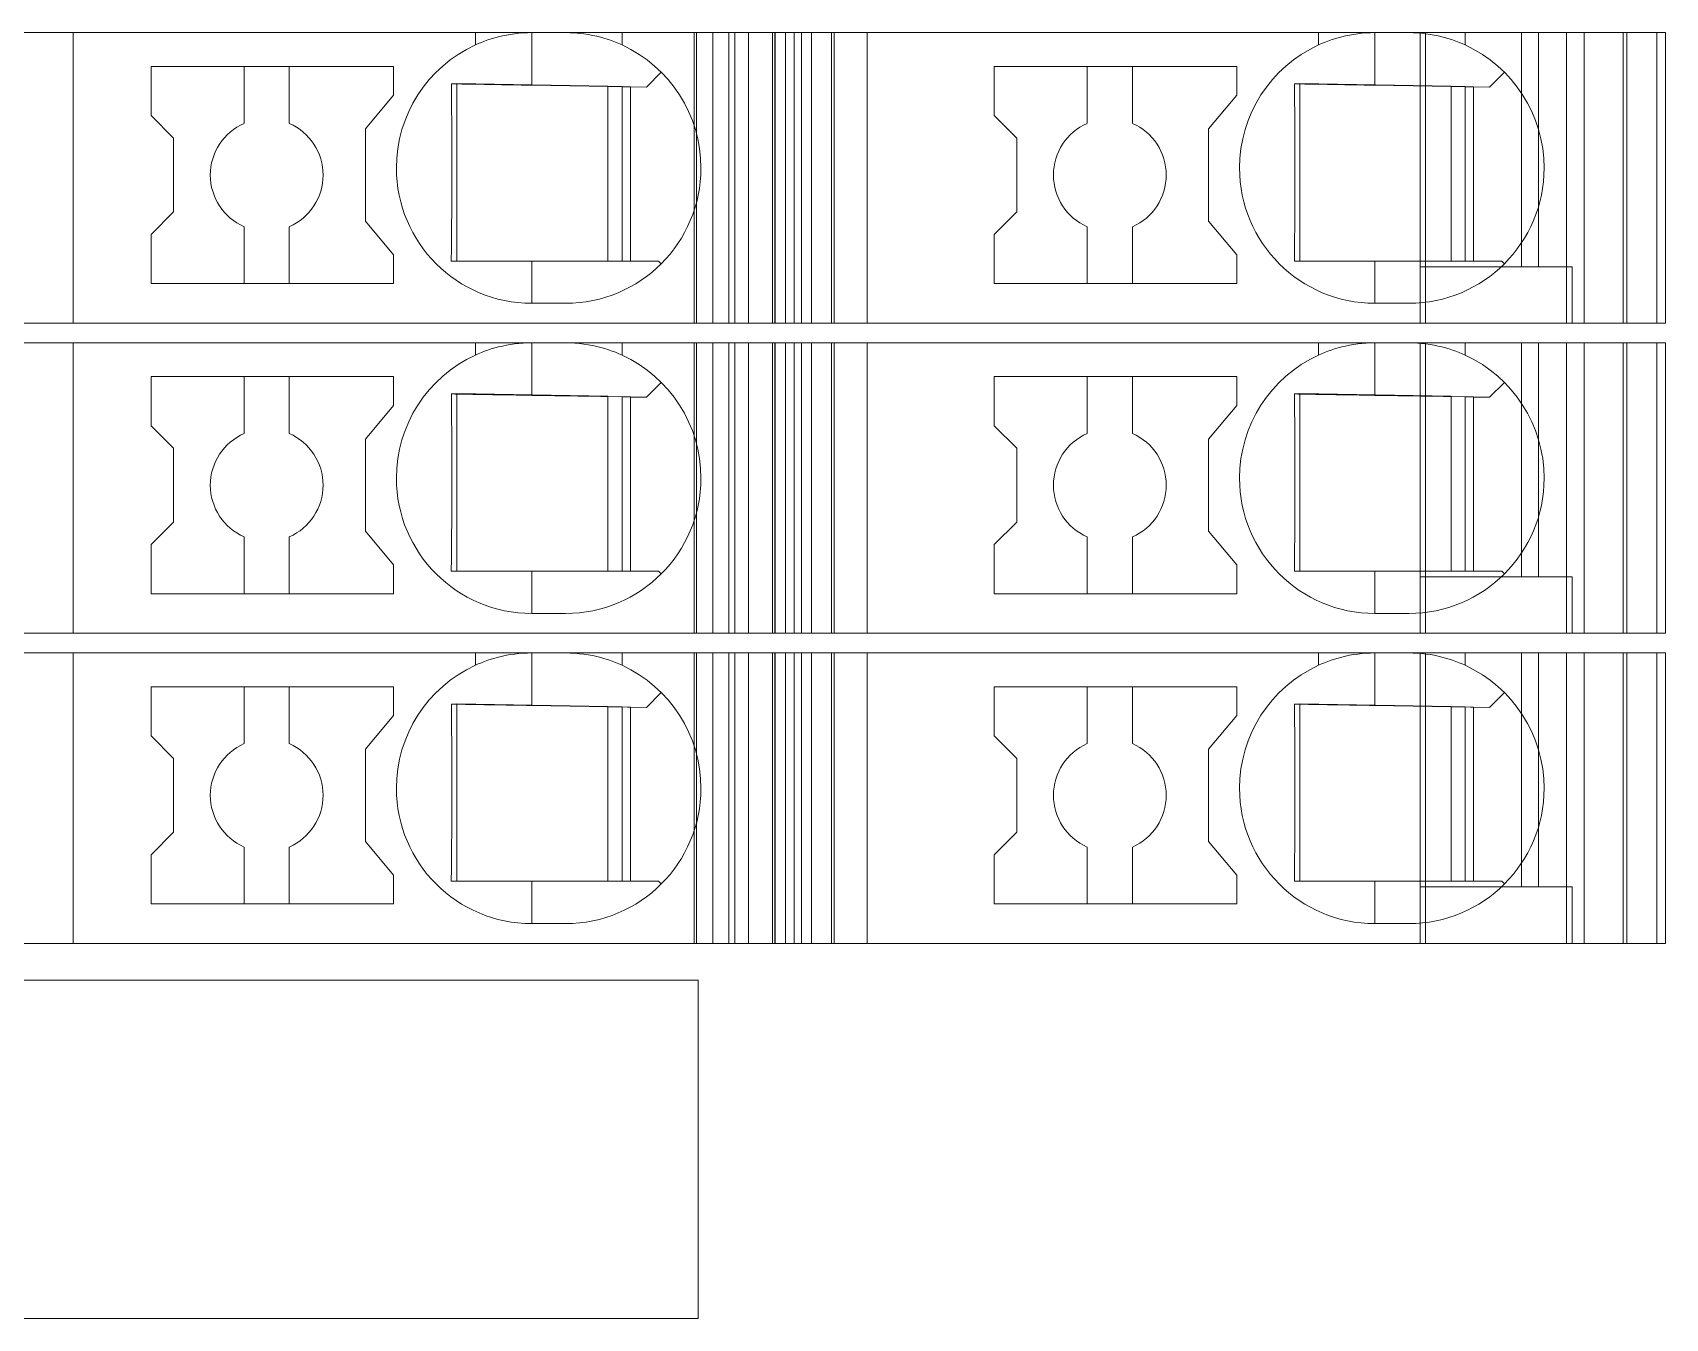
# Model space of a CAD drawing. Header units: millimetres. Extents: x 0 to 1680, y 0 to 1188.
# Drawn here: x 913.2 to 942.15, y 240.2 to 263 of the extents above; entities that cross this region are included whole.
import ezdxf
from ezdxf.enums import TextEntityAlignment as Align

# ---------------------------------------------------------------- set-up
doc = ezdxf.new("R2010")
doc.units = ezdxf.units.MM
for name, color, linetype, lineweight in [('EPLAN100', 7, 'Continuous', 13), ('EPLAN309', 5, 'Continuous', 5), ('EPLAN493', 5, 'Continuous', 5), ('MAIN-1', 7, 'Continuous', 5), ('MAIN-2', 7, 'Continuous', 5)]:
    doc.layers.add(name, color=color, linetype=linetype, lineweight=lineweight)
doc.styles.add('Tahoma', font='')
doc.styles.get('Tahoma').set_extended_font_data('Tahoma')

# ---------------------------------------------------------------- blocks, each defined once
blk = doc.blocks.new('EPLSYM_LibrarySPECIAL_Symbol12_Variant0_Placement8_26')
at = {"layer": 'EPLAN309', "lineweight": 13, "ltscale": 16}
blk.add_lwpolyline([(0, -5.15), (68.15, -5.15), (68.15, 0), (0, 0)], close=True, dxfattribs=at)
at = {"layer": 'EPLAN493', "color": 5, "style": 'Tahoma'}
blk.add_attdef('17_20450', text='', height=2.3478, dxfattribs=at).set_placement((0, -21.83478), align=Align.MIDDLE_RIGHT)
blk = doc.blocks.new('EPLSYM_LibrarySPECIAL_Symbol12_Variant0_Placement8_27')
at = {"layer": 'EPLAN309', "lineweight": 13, "ltscale": 16}
blk.add_lwpolyline([(0, -5.15), (68.15, -5.15), (68.15, 0), (0, 0)], close=True, dxfattribs=at)
at = {"layer": 'EPLAN493', "color": 5, "style": 'Tahoma'}
blk.add_attdef('17_20450', text='', height=2.3478, dxfattribs=at).set_placement((0, -21.83478), align=Align.MIDDLE_RIGHT)
blk = doc.blocks.new('EPLSYM_LibrarySPECIAL_Symbol12_Variant0_Placement8_28')
at = {"layer": 'EPLAN309', "lineweight": 13, "ltscale": 16}
blk.add_lwpolyline([(0, -5.15), (68.15, -5.15), (68.15, 0), (0, 0)], close=True, dxfattribs=at)
at = {"layer": 'EPLAN493', "color": 5, "style": 'Tahoma'}
blk.add_attdef('17_20450', text='', height=2.3478, dxfattribs=at).set_placement((0, -21.83478), align=Align.MIDDLE_RIGHT)

msp = doc.modelspace()

# ---------------------------------------------------------------- linework, layer by layer
at = {"layer": 'EPLAN100', "lineweight": 0, "ltscale": 6}
msp.add_lwpolyline([(887, 240.2), (925, 240.2), (925, 246.2), (887, 246.2)], close=True, dxfattribs=at)
at = {"layer": 'MAIN-1'}
for p, q in [((913.919, 263), (913.2, 263)), ((921.05, 263), (913.919, 263)), ((913.919, 263), (913.919, 257.85)), ((921.05, 263), (922.05, 263)), ((921.05, 262.782), (921.05, 263)), ((921.272, 262.87), (921.213, 262.849)), ((921.333, 262.89), (921.272, 262.87)), ((921.397, 262.909), (921.333, 262.89)), ((921.463, 262.927), (921.397, 262.909)), ((921.531, 262.943), (921.463, 262.927)), ((921.601, 262.958), (921.531, 262.943)), ((921.673, 262.97), (921.601, 262.958)), ((921.746, 262.981), (921.673, 262.97)), ((921.821, 262.989), (921.746, 262.981)), ((921.897, 262.995), (921.821, 262.989)), ((921.973, 262.999), (921.897, 262.995)), ((922.05, 263), (921.973, 262.999)), ((922.05, 262.068), (922.05, 263)), ((922.05, 263), (922.65, 263)), ((922.65, 263), (922.732, 262.999)), ((923.65, 263), (922.65, 263)), ((922.732, 262.999), (922.814, 262.994)), ((922.814, 262.994), (922.896, 262.987)), ((922.896, 262.987), (922.975, 262.978)), ((922.975, 262.978), (923.053, 262.966)), ((923.053, 262.966), (923.13, 262.952)), ((923.13, 262.952), (923.204, 262.935)), ((923.204, 262.935), (923.275, 262.917)), ((923.275, 262.917), (923.345, 262.897)), ((923.345, 262.897), (923.411, 262.876)), ((923.411, 262.876), (923.475, 262.854)), ((923.65, 263), (926.704, 263)), ((923.65, 262.782), (923.65, 263)), ((926.832, 263), (926.704, 263)), ((926.704, 257.85), (926.704, 263)), ((926.832, 263), (927.367, 263)), ((926.832, 257.85), (926.832, 263)), ((928, 263), (927.367, 263)), ((927.367, 257.85), (927.367, 263)), ((928, 263), (936, 263)), ((928, 257.85), (928, 263)), ((936, 263), (937, 263)), ((936, 262.782), (936, 263)), ((936.222, 262.87), (936.163, 262.849)), ((936.283, 262.89), (936.222, 262.87)), ((936.347, 262.909), (936.283, 262.89)), ((936.413, 262.927), (936.347, 262.909)), ((936.481, 262.943), (936.413, 262.927)), ((936.551, 262.958), (936.481, 262.943)), ((936.622, 262.97), (936.551, 262.958)), ((936.696, 262.981), (936.622, 262.97)), ((936.771, 262.989), (936.696, 262.981)), ((936.847, 262.995), (936.771, 262.989)), ((936.923, 262.999), (936.847, 262.995)), ((937, 263), (936.923, 262.999)), ((937, 262.068), (937, 263)), ((937, 263), (937.6, 263)), ((937.6, 263), (937.677, 262.999)), ((938.6, 263), (937.6, 263)), ((937.677, 262.999), (937.753, 262.995)), ((937.753, 262.995), (937.829, 262.989)), ((937.829, 262.989), (937.904, 262.981)), ((937.904, 262.981), (937.978, 262.97)), ((937.978, 262.97), (938.049, 262.958)), ((938.049, 262.958), (938.119, 262.943)), ((938.119, 262.943), (938.187, 262.927)), ((938.187, 262.927), (938.253, 262.909)), ((938.253, 262.909), (938.317, 262.89)), ((938.317, 262.89), (938.378, 262.87)), ((938.378, 262.87), (938.437, 262.849)), ((938.6, 263), (942, 263)), ((938.6, 262.782), (938.6, 263)), ((942, 257.85), (942, 263)), ((921.102, 262.805), (921.05, 262.782)), ((921.156, 262.827), (921.102, 262.805)), ((921.213, 262.849), (921.156, 262.827)), ((923.475, 262.854), (923.536, 262.831)), ((923.536, 262.831), (923.594, 262.806)), ((923.594, 262.806), (923.65, 262.782)), ((936.052, 262.805), (936, 262.782)), ((936.106, 262.827), (936.052, 262.805)), ((936.163, 262.849), (936.106, 262.827)), ((938.437, 262.849), (938.494, 262.827)), ((938.494, 262.827), (938.548, 262.805)), ((938.548, 262.805), (938.6, 262.782)), ((915.3, 262.4), (915.3, 261.529)), ((915.3, 262.4), (919.6, 262.4)), ((916.95, 262.4), (916.95, 261.392)), ((917.75, 261.392), (917.75, 262.4)), ((919.6, 261.889), (919.6, 262.4)), ((924.083, 262.033), (924.347, 262.297)), ((930.25, 262.4), (930.25, 261.529)), ((930.25, 262.4), (934.55, 262.4)), ((931.9, 262.4), (931.9, 261.392)), ((932.7, 261.392), (932.7, 262.4)), ((934.55, 261.889), (934.55, 262.4)), ((939.033, 262.033), (939.297, 262.297)), ((920.624, 262.092), (920.625, 262.022)), ((920.685, 262.091), (920.624, 262.092)), ((920.625, 262.022), (920.625, 261.95)), ((920.746, 262.09), (920.685, 262.091)), ((920.721, 262.091), (920.721, 258.95)), ((920.809, 262.089), (920.746, 262.09)), ((920.873, 262.088), (920.809, 262.089)), ((920.937, 262.087), (920.873, 262.088)), ((921.003, 262.086), (920.937, 262.087)), ((921.071, 262.085), (921.003, 262.086)), ((921.14, 262.084), (921.071, 262.085)), ((921.21, 262.082), (921.14, 262.084)), ((921.283, 262.081), (921.21, 262.082)), ((921.358, 262.08), (921.283, 262.081)), ((921.435, 262.079), (921.358, 262.08)), ((921.514, 262.077), (921.435, 262.079)), ((921.597, 262.076), (921.514, 262.077)), ((921.682, 262.075), (921.597, 262.076)), ((921.771, 262.073), (921.682, 262.075)), ((921.862, 262.071), (921.771, 262.073)), ((921.955, 262.07), (921.862, 262.071)), ((922.05, 262.068), (921.955, 262.07)), ((922.05, 262.068), (924.083, 262.033)), ((923.4, 262.045), (923.4, 258.95)), ((923.65, 258.95), (923.65, 262.04)), ((923.8, 262.038), (923.8, 258.95)), ((935.574, 262.092), (935.574, 262.022)), ((935.635, 262.091), (935.574, 262.092)), ((935.574, 262.022), (935.575, 261.95)), ((935.696, 262.09), (935.635, 262.091)), ((935.671, 262.091), (935.671, 258.95)), ((935.759, 262.089), (935.696, 262.09)), ((935.822, 262.088), (935.759, 262.089)), ((935.887, 262.087), (935.822, 262.088)), ((935.953, 262.086), (935.887, 262.087)), ((936.021, 262.085), (935.953, 262.086)), ((936.09, 262.084), (936.021, 262.085)), ((936.16, 262.082), (936.09, 262.084)), ((936.233, 262.081), (936.16, 262.082)), ((936.307, 262.08), (936.233, 262.081)), ((936.385, 262.079), (936.307, 262.08)), ((936.464, 262.077), (936.385, 262.079)), ((936.547, 262.076), (936.464, 262.077)), ((936.632, 262.075), (936.547, 262.076)), ((936.72, 262.073), (936.632, 262.075)), ((936.812, 262.071), (936.72, 262.073)), ((936.905, 262.07), (936.812, 262.071)), ((937, 262.068), (936.905, 262.07)), ((937, 262.068), (939.033, 262.033)), ((938.35, 262.045), (938.35, 258.95)), ((938.6, 258.95), (938.6, 262.04)), ((938.75, 262.038), (938.75, 258.95)), ((919.1, 261.293), (919.6, 261.889)), ((920.625, 261.95), (920.626, 261.877)), ((920.626, 261.877), (920.627, 261.803)), ((920.627, 261.803), (920.628, 261.727)), ((920.628, 261.727), (920.628, 261.649)), ((934.05, 261.293), (934.55, 261.889)), ((935.575, 261.95), (935.576, 261.877)), ((935.576, 261.877), (935.577, 261.803)), ((935.577, 261.803), (935.577, 261.727)), ((935.577, 261.727), (935.578, 261.649)), ((915.7, 261.129), (915.3, 261.529)), ((920.628, 261.649), (920.629, 261.57)), ((920.629, 261.57), (920.63, 261.488)), ((920.63, 261.488), (920.63, 261.404)), ((930.65, 261.129), (930.25, 261.529)), ((935.578, 261.649), (935.579, 261.57)), ((935.579, 261.57), (935.58, 261.488)), ((935.58, 261.488), (935.58, 261.404)), ((919.1, 261.293), (919.1, 259.657)), ((920.63, 261.404), (920.631, 261.317)), ((920.631, 261.317), (920.631, 261.226)), ((920.631, 261.226), (920.632, 261.132)), ((920.632, 261.132), (920.633, 261.034)), ((934.05, 261.293), (934.05, 259.657)), ((935.58, 261.404), (935.581, 261.317)), ((935.581, 261.317), (935.581, 261.226)), ((935.581, 261.226), (935.582, 261.132)), ((935.582, 261.132), (935.582, 261.034)), ((915.7, 261.129), (915.7, 259.821)), ((920.633, 261.034), (920.633, 260.931)), ((920.633, 260.931), (920.633, 260.824)), ((930.65, 261.129), (930.65, 259.821)), ((935.582, 261.034), (935.583, 260.931)), ((935.583, 260.931), (935.583, 260.824)), ((920.633, 260.824), (920.633, 260.713)), ((920.633, 260.713), (920.634, 260.6)), ((920.634, 260.6), (920.633, 260.479)), ((935.583, 260.824), (935.583, 260.713)), ((935.583, 260.713), (935.583, 260.6)), ((935.583, 260.6), (935.583, 260.479)), ((920.633, 260.479), (920.633, 260.361)), ((920.633, 260.361), (920.633, 260.247)), ((935.583, 260.479), (935.583, 260.361)), ((935.583, 260.361), (935.583, 260.247)), ((920.632, 260.034), (920.631, 259.934)), ((920.633, 260.247), (920.632, 260.138)), ((920.632, 260.138), (920.632, 260.034)), ((935.582, 260.034), (935.581, 259.934)), ((935.583, 260.247), (935.582, 260.138)), ((935.582, 260.138), (935.582, 260.034)), ((915.7, 259.821), (915.3, 259.421)), ((920.63, 259.748), (920.629, 259.659)), ((920.631, 259.839), (920.63, 259.748)), ((920.631, 259.934), (920.631, 259.839)), ((930.65, 259.821), (930.25, 259.421)), ((935.58, 259.748), (935.579, 259.659)), ((935.581, 259.839), (935.58, 259.748)), ((935.581, 259.934), (935.581, 259.839)), ((915.3, 259.421), (915.3, 258.55)), ((916.95, 259.558), (916.95, 258.55)), ((917.75, 259.558), (917.75, 258.55)), ((919.1, 259.657), (919.6, 259.061)), ((920.627, 259.408), (920.626, 259.329)), ((920.628, 259.49), (920.627, 259.408)), ((920.629, 259.659), (920.628, 259.573)), ((920.628, 259.573), (920.628, 259.49)), ((930.25, 259.421), (930.25, 258.55)), ((931.9, 259.558), (931.9, 258.55)), ((932.7, 259.558), (932.7, 258.55)), ((934.05, 259.657), (934.55, 259.061)), ((935.577, 259.408), (935.576, 259.329)), ((935.578, 259.49), (935.577, 259.408)), ((935.579, 259.659), (935.578, 259.573)), ((935.578, 259.573), (935.578, 259.49)), ((920.625, 259.25), (920.624, 259.174)), ((920.624, 259.174), (920.624, 259.098)), ((920.626, 259.329), (920.625, 259.25)), ((935.575, 259.25), (935.574, 259.174)), ((935.574, 259.174), (935.574, 259.098)), ((935.576, 259.329), (935.575, 259.25)), ((919.6, 258.55), (919.6, 259.061)), ((920.623, 259.024), (920.622, 258.95)), ((920.622, 258.95), (920.683, 258.95)), ((920.624, 259.098), (920.623, 259.024)), ((920.683, 258.95), (920.746, 258.95)), ((920.746, 258.95), (920.809, 258.95)), ((920.809, 258.95), (920.873, 258.95)), ((920.873, 258.95), (920.939, 258.95)), ((920.939, 258.95), (921.005, 258.95)), ((921.005, 258.95), (921.074, 258.95)), ((921.074, 258.95), (921.144, 258.95)), ((921.144, 258.95), (921.215, 258.95)), ((921.215, 258.95), (921.289, 258.95)), ((921.289, 258.95), (921.364, 258.95)), ((921.364, 258.95), (921.442, 258.95)), ((921.442, 258.95), (921.522, 258.95)), ((921.522, 258.95), (921.605, 258.95)), ((921.605, 258.95), (921.69, 258.95)), ((921.69, 258.95), (921.778, 258.95)), ((921.778, 258.95), (921.867, 258.95)), ((921.867, 258.95), (921.958, 258.95)), ((921.958, 258.95), (922.05, 258.95)), ((922.05, 258.95), (924.3, 258.95)), ((922.05, 258.95), (922.05, 258.2)), ((924.347, 258.903), (924.3, 258.95)), ((934.55, 258.55), (934.55, 259.061)), ((935.573, 259.024), (935.572, 258.95)), ((935.572, 258.95), (935.633, 258.95)), ((935.574, 259.098), (935.573, 259.024)), ((935.633, 258.95), (935.695, 258.95)), ((935.695, 258.95), (935.759, 258.95)), ((935.759, 258.95), (935.823, 258.95)), ((935.823, 258.95), (935.889, 258.95)), ((935.889, 258.95), (935.955, 258.95)), ((935.955, 258.95), (936.024, 258.95)), ((936.024, 258.95), (936.093, 258.95)), ((936.093, 258.95), (936.165, 258.95)), ((936.165, 258.95), (936.239, 258.95)), ((936.239, 258.95), (936.314, 258.95)), ((936.314, 258.95), (936.392, 258.95)), ((936.392, 258.95), (936.472, 258.95)), ((936.472, 258.95), (936.555, 258.95)), ((936.555, 258.95), (936.64, 258.95)), ((936.64, 258.95), (936.727, 258.95)), ((936.727, 258.95), (936.817, 258.95)), ((936.817, 258.95), (936.908, 258.95)), ((936.908, 258.95), (937, 258.95)), ((937, 258.95), (937, 258.2)), ((937, 258.95), (939.25, 258.95)), ((939.297, 258.903), (939.25, 258.95)), ((919.6, 258.55), (915.3, 258.55)), ((934.55, 258.55), (930.25, 258.55)), ((922.65, 258.2), (922.05, 258.2)), ((937.6, 258.2), (937, 258.2)), ((913.919, 257.85), (913.2, 257.85)), ((913.919, 257.85), (926.704, 257.85)), ((925.544, 257.85), (925.544, 257.85)), ((925.65, 257.85), (925.65, 257.85)), ((926.832, 257.85), (926.704, 257.85)), ((926.832, 257.85), (927.367, 257.85)), ((928, 257.85), (927.367, 257.85)), ((928, 257.85), (942, 257.85)), ((940.5, 257.85), (940.5, 257.85)), ((913.919, 257.5), (913.2, 257.5)), ((921.05, 257.5), (913.919, 257.5)), ((913.919, 257.5), (913.919, 252.35)), ((921.05, 257.5), (922.05, 257.5)), ((921.05, 257.282), (921.05, 257.5)), ((921.272, 257.37), (921.213, 257.349)), ((921.333, 257.39), (921.272, 257.37)), ((921.397, 257.409), (921.333, 257.39)), ((921.463, 257.427), (921.397, 257.409)), ((921.531, 257.443), (921.463, 257.427)), ((921.601, 257.458), (921.531, 257.443)), ((921.673, 257.47), (921.601, 257.458)), ((921.746, 257.481), (921.673, 257.47)), ((921.821, 257.489), (921.746, 257.481)), ((921.897, 257.495), (921.821, 257.489)), ((921.973, 257.499), (921.897, 257.495)), ((922.05, 257.5), (921.973, 257.499)), ((922.05, 256.568), (922.05, 257.5)), ((922.05, 257.5), (922.65, 257.5)), ((922.65, 257.5), (922.732, 257.499)), ((923.65, 257.5), (922.65, 257.5)), ((922.732, 257.499), (922.814, 257.494)), ((922.814, 257.494), (922.896, 257.487)), ((922.896, 257.487), (922.975, 257.478)), ((922.975, 257.478), (923.053, 257.466)), ((923.053, 257.466), (923.13, 257.452)), ((923.13, 257.452), (923.204, 257.435)), ((923.204, 257.435), (923.275, 257.417)), ((923.275, 257.417), (923.345, 257.397)), ((923.345, 257.397), (923.411, 257.376)), ((923.411, 257.376), (923.475, 257.354)), ((923.65, 257.5), (926.704, 257.5)), ((923.65, 257.282), (923.65, 257.5)), ((926.832, 257.5), (926.704, 257.5)), ((926.704, 252.35), (926.704, 257.5)), ((926.832, 257.5), (927.367, 257.5)), ((926.832, 252.35), (926.832, 257.5)), ((928, 257.5), (927.367, 257.5)), ((927.367, 252.35), (927.367, 257.5)), ((928, 257.5), (936, 257.5)), ((928, 252.35), (928, 257.5)), ((936, 257.5), (937, 257.5)), ((936, 257.282), (936, 257.5)), ((936.222, 257.37), (936.163, 257.349)), ((936.283, 257.39), (936.222, 257.37)), ((936.347, 257.409), (936.283, 257.39)), ((936.413, 257.427), (936.347, 257.409)), ((936.481, 257.443), (936.413, 257.427)), ((936.551, 257.458), (936.481, 257.443)), ((936.622, 257.47), (936.551, 257.458)), ((936.696, 257.481), (936.622, 257.47)), ((936.771, 257.489), (936.696, 257.481)), ((936.847, 257.495), (936.771, 257.489)), ((936.923, 257.499), (936.847, 257.495)), ((937, 257.5), (936.923, 257.499)), ((937, 256.568), (937, 257.5)), ((937, 257.5), (937.6, 257.5)), ((937.6, 257.5), (937.677, 257.499)), ((938.6, 257.5), (937.6, 257.5)), ((937.677, 257.499), (937.753, 257.495)), ((937.753, 257.495), (937.829, 257.489)), ((937.829, 257.489), (937.904, 257.481)), ((937.904, 257.481), (937.978, 257.47)), ((937.978, 257.47), (938.049, 257.458)), ((938.049, 257.458), (938.119, 257.443)), ((938.119, 257.443), (938.187, 257.427)), ((938.187, 257.427), (938.253, 257.409)), ((938.253, 257.409), (938.317, 257.39)), ((938.317, 257.39), (938.378, 257.37)), ((938.378, 257.37), (938.437, 257.349)), ((938.6, 257.5), (942, 257.5)), ((938.6, 257.282), (938.6, 257.5)), ((942, 252.35), (942, 257.5)), ((921.102, 257.305), (921.05, 257.282)), ((921.156, 257.327), (921.102, 257.305)), ((921.213, 257.349), (921.156, 257.327)), ((923.475, 257.354), (923.536, 257.331)), ((923.536, 257.331), (923.594, 257.306)), ((923.594, 257.306), (923.65, 257.282)), ((936.052, 257.305), (936, 257.282)), ((936.106, 257.327), (936.052, 257.305)), ((936.163, 257.349), (936.106, 257.327)), ((938.437, 257.349), (938.494, 257.327)), ((938.494, 257.327), (938.548, 257.305)), ((938.548, 257.305), (938.6, 257.282)), ((915.3, 256.9), (915.3, 256.029)), ((915.3, 256.9), (919.6, 256.9)), ((916.95, 256.9), (916.95, 255.892)), ((917.75, 255.892), (917.75, 256.9)), ((919.6, 256.389), (919.6, 256.9)), ((924.083, 256.533), (924.347, 256.797)), ((930.25, 256.9), (930.25, 256.029)), ((930.25, 256.9), (934.55, 256.9)), ((931.9, 256.9), (931.9, 255.892)), ((932.7, 255.892), (932.7, 256.9)), ((934.55, 256.389), (934.55, 256.9)), ((939.033, 256.533), (939.297, 256.797)), ((920.624, 256.592), (920.625, 256.522)), ((920.685, 256.591), (920.624, 256.592)), ((920.625, 256.522), (920.625, 256.45)), ((920.746, 256.59), (920.685, 256.591)), ((920.721, 256.591), (920.721, 253.45)), ((920.809, 256.589), (920.746, 256.59)), ((920.873, 256.588), (920.809, 256.589)), ((920.937, 256.587), (920.873, 256.588)), ((921.003, 256.586), (920.937, 256.587)), ((921.071, 256.585), (921.003, 256.586)), ((921.14, 256.584), (921.071, 256.585)), ((921.21, 256.582), (921.14, 256.584)), ((921.283, 256.581), (921.21, 256.582)), ((921.358, 256.58), (921.283, 256.581)), ((921.435, 256.579), (921.358, 256.58)), ((921.514, 256.577), (921.435, 256.579)), ((921.597, 256.576), (921.514, 256.577)), ((921.682, 256.575), (921.597, 256.576)), ((921.771, 256.573), (921.682, 256.575)), ((921.862, 256.571), (921.771, 256.573)), ((921.955, 256.57), (921.862, 256.571)), ((922.05, 256.568), (921.955, 256.57)), ((922.05, 256.568), (924.083, 256.533)), ((923.4, 256.545), (923.4, 253.45)), ((923.65, 253.45), (923.65, 256.54)), ((923.8, 256.538), (923.8, 253.45)), ((935.574, 256.592), (935.574, 256.522)), ((935.635, 256.591), (935.574, 256.592)), ((935.574, 256.522), (935.575, 256.45)), ((935.696, 256.59), (935.635, 256.591)), ((935.671, 256.591), (935.671, 253.45)), ((935.759, 256.589), (935.696, 256.59)), ((935.822, 256.588), (935.759, 256.589)), ((935.887, 256.587), (935.822, 256.588)), ((935.953, 256.586), (935.887, 256.587)), ((936.021, 256.585), (935.953, 256.586)), ((936.09, 256.584), (936.021, 256.585)), ((936.16, 256.582), (936.09, 256.584)), ((936.233, 256.581), (936.16, 256.582)), ((936.307, 256.58), (936.233, 256.581)), ((936.385, 256.579), (936.307, 256.58)), ((936.464, 256.577), (936.385, 256.579)), ((936.547, 256.576), (936.464, 256.577)), ((936.632, 256.575), (936.547, 256.576)), ((936.72, 256.573), (936.632, 256.575)), ((936.812, 256.571), (936.72, 256.573)), ((936.905, 256.57), (936.812, 256.571)), ((937, 256.568), (936.905, 256.57)), ((937, 256.568), (939.033, 256.533)), ((938.35, 256.545), (938.35, 253.45)), ((938.6, 253.45), (938.6, 256.54)), ((938.75, 256.538), (938.75, 253.45)), ((919.1, 255.793), (919.6, 256.389)), ((920.625, 256.45), (920.626, 256.377)), ((920.626, 256.377), (920.627, 256.303)), ((920.627, 256.303), (920.628, 256.227)), ((920.628, 256.227), (920.628, 256.149)), ((934.05, 255.793), (934.55, 256.389)), ((935.575, 256.45), (935.576, 256.377)), ((935.576, 256.377), (935.577, 256.303)), ((935.577, 256.303), (935.577, 256.227)), ((935.577, 256.227), (935.578, 256.149)), ((915.7, 255.629), (915.3, 256.029)), ((920.628, 256.149), (920.629, 256.07)), ((920.629, 256.07), (920.63, 255.988)), ((920.63, 255.988), (920.63, 255.904)), ((930.65, 255.629), (930.25, 256.029)), ((935.578, 256.149), (935.579, 256.07)), ((935.579, 256.07), (935.58, 255.988)), ((935.58, 255.988), (935.58, 255.904)), ((915.7, 255.629), (915.7, 254.321)), ((919.1, 255.793), (919.1, 254.157)), ((920.63, 255.904), (920.631, 255.817)), ((920.631, 255.817), (920.631, 255.726)), ((920.631, 255.726), (920.632, 255.632)), ((920.632, 255.632), (920.633, 255.534)), ((930.65, 255.629), (930.65, 254.321)), ((934.05, 255.793), (934.05, 254.157)), ((935.58, 255.904), (935.581, 255.817)), ((935.581, 255.817), (935.581, 255.726)), ((935.581, 255.726), (935.582, 255.632)), ((935.582, 255.632), (935.582, 255.534)), ((920.633, 255.534), (920.633, 255.431)), ((920.633, 255.431), (920.633, 255.324)), ((935.582, 255.534), (935.583, 255.431)), ((935.583, 255.431), (935.583, 255.324)), ((920.633, 255.324), (920.633, 255.213)), ((920.633, 255.213), (920.634, 255.1)), ((920.634, 255.1), (920.633, 254.979)), ((935.583, 255.324), (935.583, 255.213)), ((935.583, 255.213), (935.583, 255.1)), ((935.583, 255.1), (935.583, 254.979)), ((920.633, 254.979), (920.633, 254.861)), ((920.633, 254.861), (920.633, 254.747)), ((935.583, 254.979), (935.583, 254.861)), ((935.583, 254.861), (935.583, 254.747)), ((920.632, 254.534), (920.631, 254.434)), ((920.633, 254.747), (920.632, 254.638)), ((920.632, 254.638), (920.632, 254.534)), ((935.582, 254.534), (935.581, 254.434)), ((935.583, 254.747), (935.582, 254.638)), ((935.582, 254.638), (935.582, 254.534)), ((915.7, 254.321), (915.3, 253.921)), ((920.63, 254.248), (920.629, 254.159)), ((920.631, 254.339), (920.63, 254.248)), ((920.631, 254.434), (920.631, 254.339)), ((930.65, 254.321), (930.25, 253.921)), ((935.58, 254.248), (935.579, 254.159)), ((935.581, 254.339), (935.58, 254.248)), ((935.581, 254.434), (935.581, 254.339)), ((915.3, 253.921), (915.3, 253.05)), ((916.95, 254.058), (916.95, 253.05)), ((917.75, 254.058), (917.75, 253.05)), ((919.1, 254.157), (919.6, 253.561)), ((920.627, 253.908), (920.626, 253.829)), ((920.628, 253.99), (920.627, 253.908)), ((920.629, 254.159), (920.628, 254.073)), ((920.628, 254.073), (920.628, 253.99)), ((930.25, 253.921), (930.25, 253.05)), ((931.9, 254.058), (931.9, 253.05)), ((932.7, 254.058), (932.7, 253.05)), ((934.05, 254.157), (934.55, 253.561)), ((935.577, 253.908), (935.576, 253.829)), ((935.578, 253.99), (935.577, 253.908)), ((935.579, 254.159), (935.578, 254.073)), ((935.578, 254.073), (935.578, 253.99)), ((920.625, 253.75), (920.624, 253.674)), ((920.624, 253.674), (920.624, 253.598)), ((920.626, 253.829), (920.625, 253.75)), ((935.575, 253.75), (935.574, 253.674)), ((935.574, 253.674), (935.574, 253.598)), ((935.576, 253.829), (935.575, 253.75)), ((919.6, 253.05), (919.6, 253.561)), ((920.623, 253.524), (920.622, 253.45)), ((920.622, 253.45), (920.683, 253.45)), ((920.624, 253.598), (920.623, 253.524)), ((920.683, 253.45), (920.746, 253.45)), ((920.746, 253.45), (920.809, 253.45)), ((920.809, 253.45), (920.873, 253.45)), ((920.873, 253.45), (920.939, 253.45)), ((920.939, 253.45), (921.005, 253.45)), ((921.005, 253.45), (921.074, 253.45)), ((921.074, 253.45), (921.144, 253.45)), ((921.144, 253.45), (921.215, 253.45)), ((921.215, 253.45), (921.289, 253.45)), ((921.289, 253.45), (921.364, 253.45)), ((921.364, 253.45), (921.442, 253.45)), ((921.442, 253.45), (921.522, 253.45)), ((921.522, 253.45), (921.605, 253.45)), ((921.605, 253.45), (921.69, 253.45)), ((921.69, 253.45), (921.778, 253.45)), ((921.778, 253.45), (921.867, 253.45)), ((921.867, 253.45), (921.958, 253.45)), ((921.958, 253.45), (922.05, 253.45)), ((922.05, 253.45), (924.3, 253.45)), ((922.05, 253.45), (922.05, 252.7)), ((924.347, 253.403), (924.3, 253.45)), ((934.55, 253.05), (934.55, 253.561)), ((935.573, 253.524), (935.572, 253.45)), ((935.572, 253.45), (935.633, 253.45)), ((935.574, 253.598), (935.573, 253.524)), ((935.633, 253.45), (935.695, 253.45)), ((935.695, 253.45), (935.759, 253.45)), ((935.759, 253.45), (935.823, 253.45)), ((935.823, 253.45), (935.889, 253.45)), ((935.889, 253.45), (935.955, 253.45)), ((935.955, 253.45), (936.024, 253.45)), ((936.024, 253.45), (936.093, 253.45)), ((936.093, 253.45), (936.165, 253.45)), ((936.165, 253.45), (936.239, 253.45)), ((936.239, 253.45), (936.314, 253.45)), ((936.314, 253.45), (936.392, 253.45)), ((936.392, 253.45), (936.472, 253.45)), ((936.472, 253.45), (936.555, 253.45)), ((936.555, 253.45), (936.64, 253.45)), ((936.64, 253.45), (936.727, 253.45)), ((936.727, 253.45), (936.817, 253.45)), ((936.817, 253.45), (936.908, 253.45)), ((936.908, 253.45), (937, 253.45)), ((937, 253.45), (937, 252.7)), ((937, 253.45), (939.25, 253.45)), ((939.297, 253.403), (939.25, 253.45)), ((919.6, 253.05), (915.3, 253.05)), ((934.55, 253.05), (930.25, 253.05)), ((922.65, 252.7), (922.05, 252.7)), ((937.6, 252.7), (937, 252.7)), ((913.919, 252.35), (913.2, 252.35)), ((913.919, 252.35), (926.704, 252.35)), ((925.544, 252.35), (925.544, 252.35)), ((925.65, 252.35), (925.65, 252.35)), ((926.832, 252.35), (926.704, 252.35)), ((926.832, 252.35), (927.367, 252.35)), ((928, 252.35), (927.367, 252.35)), ((928, 252.35), (942, 252.35)), ((940.5, 252.35), (940.5, 252.35)), ((913.919, 252), (913.2, 252)), ((921.05, 252), (913.919, 252)), ((913.919, 252), (913.919, 246.85)), ((921.05, 252), (922.05, 252)), ((921.05, 251.782), (921.05, 252)), ((921.272, 251.87), (921.213, 251.849)), ((921.333, 251.89), (921.272, 251.87)), ((921.397, 251.909), (921.333, 251.89)), ((921.463, 251.927), (921.397, 251.909)), ((921.531, 251.943), (921.463, 251.927)), ((921.601, 251.958), (921.531, 251.943)), ((921.673, 251.97), (921.601, 251.958)), ((921.746, 251.981), (921.673, 251.97)), ((921.821, 251.989), (921.746, 251.981)), ((921.897, 251.995), (921.821, 251.989)), ((921.973, 251.999), (921.897, 251.995)), ((922.05, 252), (921.973, 251.999)), ((922.05, 251.068), (922.05, 252)), ((922.05, 252), (922.65, 252)), ((922.65, 252), (922.732, 251.999)), ((923.65, 252), (922.65, 252)), ((922.732, 251.999), (922.814, 251.994)), ((922.814, 251.994), (922.896, 251.987)), ((922.896, 251.987), (922.975, 251.978)), ((922.975, 251.978), (923.053, 251.966)), ((923.053, 251.966), (923.13, 251.952)), ((923.13, 251.952), (923.204, 251.935)), ((923.204, 251.935), (923.275, 251.917)), ((923.275, 251.917), (923.345, 251.897)), ((923.345, 251.897), (923.411, 251.876)), ((923.411, 251.876), (923.475, 251.854)), ((923.65, 252), (926.704, 252)), ((923.65, 251.782), (923.65, 252)), ((926.832, 252), (926.704, 252)), ((926.704, 246.85), (926.704, 252)), ((926.832, 252), (927.367, 252)), ((926.832, 246.85), (926.832, 252)), ((928, 252), (927.367, 252)), ((927.367, 246.85), (927.367, 252)), ((928, 252), (936, 252)), ((928, 246.85), (928, 252)), ((936, 252), (937, 252)), ((936, 251.782), (936, 252)), ((936.222, 251.87), (936.163, 251.849)), ((936.283, 251.89), (936.222, 251.87)), ((936.347, 251.909), (936.283, 251.89)), ((936.413, 251.927), (936.347, 251.909)), ((936.481, 251.943), (936.413, 251.927)), ((936.551, 251.958), (936.481, 251.943)), ((936.622, 251.97), (936.551, 251.958)), ((936.696, 251.981), (936.622, 251.97)), ((936.771, 251.989), (936.696, 251.981)), ((936.847, 251.995), (936.771, 251.989)), ((936.923, 251.999), (936.847, 251.995)), ((937, 252), (936.923, 251.999)), ((937, 251.068), (937, 252)), ((937, 252), (937.6, 252)), ((937.6, 252), (937.677, 251.999)), ((938.6, 252), (937.6, 252)), ((937.677, 251.999), (937.753, 251.995)), ((937.753, 251.995), (937.829, 251.989)), ((937.829, 251.989), (937.904, 251.981)), ((937.904, 251.981), (937.978, 251.97)), ((937.978, 251.97), (938.049, 251.958)), ((938.049, 251.958), (938.119, 251.943)), ((938.119, 251.943), (938.187, 251.927)), ((938.187, 251.927), (938.253, 251.909)), ((938.253, 251.909), (938.317, 251.89)), ((938.317, 251.89), (938.378, 251.87)), ((938.378, 251.87), (938.437, 251.849)), ((938.6, 252), (942, 252)), ((938.6, 251.782), (938.6, 252)), ((942, 246.85), (942, 252)), ((921.102, 251.805), (921.05, 251.782)), ((921.156, 251.827), (921.102, 251.805)), ((921.213, 251.849), (921.156, 251.827)), ((923.475, 251.854), (923.536, 251.831)), ((923.536, 251.831), (923.594, 251.806)), ((923.594, 251.806), (923.65, 251.782)), ((936.052, 251.805), (936, 251.782)), ((936.106, 251.827), (936.052, 251.805)), ((936.163, 251.849), (936.106, 251.827)), ((938.437, 251.849), (938.494, 251.827)), ((938.494, 251.827), (938.548, 251.805)), ((938.548, 251.805), (938.6, 251.782)), ((915.3, 251.4), (915.3, 250.529)), ((915.3, 251.4), (919.6, 251.4)), ((916.95, 251.4), (916.95, 250.392)), ((917.75, 250.392), (917.75, 251.4)), ((919.6, 250.889), (919.6, 251.4)), ((924.083, 251.033), (924.347, 251.297)), ((930.25, 251.4), (930.25, 250.529)), ((930.25, 251.4), (934.55, 251.4)), ((931.9, 251.4), (931.9, 250.392)), ((932.7, 250.392), (932.7, 251.4)), ((934.55, 250.889), (934.55, 251.4)), ((939.033, 251.033), (939.297, 251.297)), ((920.624, 251.092), (920.625, 251.022)), ((920.685, 251.091), (920.624, 251.092)), ((920.625, 251.022), (920.625, 250.95)), ((920.746, 251.09), (920.685, 251.091)), ((920.721, 251.091), (920.721, 247.95)), ((920.809, 251.089), (920.746, 251.09)), ((920.873, 251.088), (920.809, 251.089)), ((920.937, 251.087), (920.873, 251.088)), ((921.003, 251.086), (920.937, 251.087)), ((921.071, 251.085), (921.003, 251.086)), ((921.14, 251.084), (921.071, 251.085)), ((921.21, 251.082), (921.14, 251.084)), ((921.283, 251.081), (921.21, 251.082)), ((921.358, 251.08), (921.283, 251.081)), ((921.435, 251.079), (921.358, 251.08)), ((921.514, 251.077), (921.435, 251.079)), ((921.597, 251.076), (921.514, 251.077)), ((921.682, 251.075), (921.597, 251.076)), ((921.771, 251.073), (921.682, 251.075)), ((921.862, 251.071), (921.771, 251.073)), ((921.955, 251.07), (921.862, 251.071)), ((922.05, 251.068), (921.955, 251.07)), ((922.05, 251.068), (924.083, 251.033)), ((923.4, 251.045), (923.4, 247.95)), ((923.65, 247.95), (923.65, 251.04)), ((923.8, 251.038), (923.8, 247.95)), ((935.574, 251.092), (935.574, 251.022)), ((935.635, 251.091), (935.574, 251.092)), ((935.574, 251.022), (935.575, 250.95)), ((935.696, 251.09), (935.635, 251.091)), ((935.671, 251.091), (935.671, 247.95)), ((935.759, 251.089), (935.696, 251.09)), ((935.822, 251.088), (935.759, 251.089)), ((935.887, 251.087), (935.822, 251.088)), ((935.953, 251.086), (935.887, 251.087)), ((936.021, 251.085), (935.953, 251.086)), ((936.09, 251.084), (936.021, 251.085)), ((936.16, 251.082), (936.09, 251.084)), ((936.233, 251.081), (936.16, 251.082)), ((936.307, 251.08), (936.233, 251.081)), ((936.385, 251.079), (936.307, 251.08)), ((936.464, 251.077), (936.385, 251.079)), ((936.547, 251.076), (936.464, 251.077)), ((936.632, 251.075), (936.547, 251.076)), ((936.72, 251.073), (936.632, 251.075)), ((936.812, 251.071), (936.72, 251.073)), ((936.905, 251.07), (936.812, 251.071)), ((937, 251.068), (936.905, 251.07)), ((937, 251.068), (939.033, 251.033)), ((938.35, 251.045), (938.35, 247.95)), ((938.6, 247.95), (938.6, 251.04)), ((938.75, 251.038), (938.75, 247.95)), ((919.1, 250.293), (919.6, 250.889)), ((920.625, 250.95), (920.626, 250.877)), ((920.626, 250.877), (920.627, 250.803)), ((920.627, 250.803), (920.628, 250.727)), ((920.628, 250.727), (920.628, 250.649)), ((934.05, 250.293), (934.55, 250.889)), ((935.575, 250.95), (935.576, 250.877)), ((935.576, 250.877), (935.577, 250.803)), ((935.577, 250.803), (935.577, 250.727)), ((935.577, 250.727), (935.578, 250.649)), ((915.7, 250.129), (915.3, 250.529)), ((920.628, 250.649), (920.629, 250.57)), ((920.629, 250.57), (920.63, 250.488)), ((920.63, 250.488), (920.63, 250.404)), ((930.65, 250.129), (930.25, 250.529)), ((935.578, 250.649), (935.579, 250.57)), ((935.579, 250.57), (935.58, 250.488)), ((935.58, 250.488), (935.58, 250.404)), ((915.7, 250.129), (915.7, 248.821)), ((919.1, 250.293), (919.1, 248.657)), ((920.63, 250.404), (920.631, 250.317)), ((920.631, 250.317), (920.631, 250.226)), ((920.631, 250.226), (920.632, 250.132)), ((920.632, 250.132), (920.633, 250.034)), ((930.65, 250.129), (930.65, 248.821)), ((934.05, 250.293), (934.05, 248.657)), ((935.58, 250.404), (935.581, 250.317)), ((935.581, 250.317), (935.581, 250.226)), ((935.581, 250.226), (935.582, 250.132)), ((935.582, 250.132), (935.582, 250.034)), ((920.633, 250.034), (920.633, 249.931)), ((920.633, 249.931), (920.633, 249.824)), ((935.582, 250.034), (935.583, 249.931)), ((935.583, 249.931), (935.583, 249.824)), ((920.633, 249.824), (920.633, 249.713)), ((920.633, 249.713), (920.634, 249.6)), ((920.634, 249.6), (920.633, 249.479)), ((935.583, 249.824), (935.583, 249.713)), ((935.583, 249.713), (935.583, 249.6)), ((935.583, 249.6), (935.583, 249.479)), ((920.633, 249.479), (920.633, 249.361)), ((920.633, 249.361), (920.633, 249.247)), ((935.583, 249.479), (935.583, 249.361)), ((935.583, 249.361), (935.583, 249.247)), ((920.632, 249.034), (920.631, 248.934)), ((920.633, 249.247), (920.632, 249.138)), ((920.632, 249.138), (920.632, 249.034)), ((935.582, 249.034), (935.581, 248.934)), ((935.583, 249.247), (935.582, 249.138)), ((935.582, 249.138), (935.582, 249.034)), ((915.7, 248.821), (915.3, 248.421)), ((920.63, 248.748), (920.629, 248.659)), ((920.631, 248.839), (920.63, 248.748)), ((920.631, 248.934), (920.631, 248.839)), ((930.65, 248.821), (930.25, 248.421)), ((935.58, 248.748), (935.579, 248.659)), ((935.581, 248.839), (935.58, 248.748)), ((935.581, 248.934), (935.581, 248.839)), ((915.3, 248.421), (915.3, 247.55)), ((916.95, 248.558), (916.95, 247.55)), ((917.75, 248.558), (917.75, 247.55)), ((919.1, 248.657), (919.6, 248.061)), ((920.627, 248.408), (920.626, 248.329)), ((920.628, 248.49), (920.627, 248.408)), ((920.629, 248.659), (920.628, 248.573)), ((920.628, 248.573), (920.628, 248.49)), ((930.25, 248.421), (930.25, 247.55)), ((931.9, 248.558), (931.9, 247.55)), ((932.7, 248.558), (932.7, 247.55)), ((934.05, 248.657), (934.55, 248.061)), ((935.577, 248.408), (935.576, 248.329)), ((935.578, 248.49), (935.577, 248.408)), ((935.579, 248.659), (935.578, 248.573)), ((935.578, 248.573), (935.578, 248.49)), ((920.625, 248.25), (920.624, 248.174)), ((920.624, 248.174), (920.624, 248.098)), ((920.626, 248.329), (920.625, 248.25)), ((935.575, 248.25), (935.574, 248.174)), ((935.574, 248.174), (935.574, 248.098)), ((935.576, 248.329), (935.575, 248.25)), ((919.6, 247.55), (919.6, 248.061)), ((920.623, 248.024), (920.622, 247.95)), ((920.622, 247.95), (920.683, 247.95)), ((920.624, 248.098), (920.623, 248.024)), ((920.683, 247.95), (920.746, 247.95)), ((920.746, 247.95), (920.809, 247.95)), ((920.809, 247.95), (920.873, 247.95)), ((920.873, 247.95), (920.939, 247.95)), ((920.939, 247.95), (921.005, 247.95)), ((921.005, 247.95), (921.074, 247.95)), ((921.074, 247.95), (921.144, 247.95)), ((921.144, 247.95), (921.215, 247.95)), ((921.215, 247.95), (921.289, 247.95)), ((921.289, 247.95), (921.364, 247.95)), ((921.364, 247.95), (921.442, 247.95)), ((921.442, 247.95), (921.522, 247.95)), ((921.522, 247.95), (921.605, 247.95)), ((921.605, 247.95), (921.69, 247.95)), ((921.69, 247.95), (921.778, 247.95)), ((921.778, 247.95), (921.867, 247.95)), ((921.867, 247.95), (921.958, 247.95)), ((921.958, 247.95), (922.05, 247.95)), ((922.05, 247.95), (924.3, 247.95)), ((922.05, 247.95), (922.05, 247.2)), ((924.347, 247.903), (924.3, 247.95)), ((934.55, 247.55), (934.55, 248.061)), ((935.573, 248.024), (935.572, 247.95)), ((935.572, 247.95), (935.633, 247.95)), ((935.574, 248.098), (935.573, 248.024)), ((935.633, 247.95), (935.695, 247.95)), ((935.695, 247.95), (935.759, 247.95)), ((935.759, 247.95), (935.823, 247.95)), ((935.823, 247.95), (935.889, 247.95)), ((935.889, 247.95), (935.955, 247.95)), ((935.955, 247.95), (936.024, 247.95)), ((936.024, 247.95), (936.093, 247.95)), ((936.093, 247.95), (936.165, 247.95)), ((936.165, 247.95), (936.239, 247.95)), ((936.239, 247.95), (936.314, 247.95)), ((936.314, 247.95), (936.392, 247.95)), ((936.392, 247.95), (936.472, 247.95)), ((936.472, 247.95), (936.555, 247.95)), ((936.555, 247.95), (936.64, 247.95)), ((936.64, 247.95), (936.727, 247.95)), ((936.727, 247.95), (936.817, 247.95)), ((936.817, 247.95), (936.908, 247.95)), ((936.908, 247.95), (937, 247.95)), ((937, 247.95), (937, 247.2)), ((937, 247.95), (939.25, 247.95)), ((939.297, 247.903), (939.25, 247.95)), ((919.6, 247.55), (915.3, 247.55)), ((934.55, 247.55), (930.25, 247.55)), ((922.65, 247.2), (922.05, 247.2)), ((937.6, 247.2), (937, 247.2)), ((913.919, 246.85), (913.2, 246.85)), ((913.919, 246.85), (926.704, 246.85)), ((925.544, 246.85), (925.544, 246.85)), ((925.65, 246.85), (925.65, 246.85)), ((926.832, 246.85), (926.704, 246.85)), ((926.832, 246.85), (927.367, 246.85)), ((928, 246.85), (927.367, 246.85)), ((928, 246.85), (942, 246.85)), ((940.5, 246.85), (940.5, 246.85))]:
    msp.add_line(p, q, dxfattribs=at)
for centre, radius, start, end in [((922.05, 260.6), 2.4, 114.6244, 180), ((922.65, 260.6), 2.4, 0, 65.3756), ((937, 260.6), 2.4, 114.6244, 180), ((937.6, 260.6), 2.4, 0, 65.3756), ((917.35, 260.475), 1, 113.5782, 180), ((917.35, 260.475), 1, 0, 66.4218), ((932.3, 260.475), 1, 113.5782, 180), ((932.3, 260.475), 1, 0, 66.4218), ((922.05, 260.6), 2.4, 180, 270), ((922.65, 260.6), 2.4, 270, 0), ((937, 260.6), 2.4, 180, 270), ((937.6, 260.6), 2.4, 270, 0), ((917.35, 260.475), 1, 180, 246.4218), ((917.35, 260.475), 1, 293.5782, 0), ((932.3, 260.475), 1, 180, 246.4218), ((932.3, 260.475), 1, 293.5782, 0), ((922.05, 255.1), 2.4, 114.6244, 180), ((922.65, 255.1), 2.4, 0, 65.3756), ((937, 255.1), 2.4, 114.6244, 180), ((937.6, 255.1), 2.4, 0, 65.3756), ((917.35, 254.975), 1, 113.5782, 180), ((917.35, 254.975), 1, 0, 66.4218), ((932.3, 254.975), 1, 113.5782, 180), ((932.3, 254.975), 1, 0, 66.4218), ((922.05, 255.1), 2.4, 180, 270), ((922.65, 255.1), 2.4, 270, 0), ((937, 255.1), 2.4, 180, 270), ((937.6, 255.1), 2.4, 270, 0), ((917.35, 254.975), 1, 180, 246.4218), ((917.35, 254.975), 1, 293.5782, 0), ((932.3, 254.975), 1, 180, 246.4218), ((932.3, 254.975), 1, 293.5782, 0), ((922.05, 249.6), 2.4, 114.6244, 180), ((922.65, 249.6), 2.4, 0, 65.3756), ((937, 249.6), 2.4, 114.6244, 180), ((937.6, 249.6), 2.4, 0, 65.3756), ((917.35, 249.475), 1, 113.5782, 180), ((917.35, 249.475), 1, 0, 66.4218), ((932.3, 249.475), 1, 113.5782, 180), ((932.3, 249.475), 1, 0, 66.4218), ((922.05, 249.6), 2.4, 180, 270), ((922.65, 249.6), 2.4, 270, 0), ((937, 249.6), 2.4, 180, 270), ((937.6, 249.6), 2.4, 270, 0), ((917.35, 249.475), 1, 180, 246.4218), ((917.35, 249.475), 1, 293.5782, 0), ((932.3, 249.475), 1, 180, 246.4218), ((932.3, 249.475), 1, 293.5782, 0)]:
    msp.add_arc(centre, radius, start, end, dxfattribs=at)
at = {"layer": 'MAIN-2'}
for p, q in [((924.931, 257.85), (924.931, 263)), ((924.971, 263), (924.971, 257.85)), ((925.262, 263), (925.262, 257.85)), ((925.544, 257.85), (925.544, 263)), ((925.65, 257.85), (925.65, 263)), ((925.891, 263), (925.891, 257.85)), ((926.316, 263), (926.316, 257.85)), ((926.361, 263), (926.361, 257.85)), ((926.363, 257.85), (926.363, 263)), ((926.55, 263), (926.55, 257.85)), ((927.008, 257.85), (927.008, 263)), ((927.414, 263), (927.414, 257.85)), ((937.8, 263), (937.8, 257.85)), ((937.898, 263), (937.898, 257.85)), ((939.6, 263), (939.6, 258.85)), ((939.9, 258.85), (939.9, 263)), ((940.4, 263), (940.4, 257.85)), ((940.709, 257.85), (940.709, 263)), ((941.4, 257.85), (941.4, 263)), ((941.47, 263), (941.47, 257.85)), ((920.721, 262.1), (920.624, 262.092)), ((920.721, 262.1), (920.721, 262.091)), ((923.4, 262.053), (920.721, 262.1)), ((923.4, 262.048), (923.4, 262.053)), ((923.65, 262.043), (923.4, 262.048)), ((923.4, 262.048), (923.4, 262.045)), ((923.65, 262.043), (923.65, 262.042)), ((923.8, 262.039), (923.65, 262.042)), ((923.65, 262.04), (923.65, 262.042)), ((923.8, 262.038), (923.8, 262.039)), ((923.8, 262.038), (924.083, 262.033)), ((923.8, 262.038), (923.8, 262.038)), ((935.671, 262.1), (935.574, 262.092)), ((935.671, 262.1), (935.671, 262.091)), ((938.35, 262.053), (935.671, 262.1)), ((938.35, 262.048), (938.35, 262.053)), ((938.6, 262.043), (938.35, 262.048)), ((938.35, 262.048), (938.35, 262.045)), ((938.6, 262.043), (938.6, 262.042)), ((938.75, 262.039), (938.6, 262.042)), ((938.6, 262.04), (938.6, 262.042)), ((938.75, 262.038), (938.75, 262.039)), ((938.75, 262.038), (939.033, 262.033)), ((938.75, 262.038), (938.75, 262.038)), ((923.4, 258.95), (923.4, 258.95)), ((923.65, 258.95), (923.65, 258.95)), ((924.347, 258.903), (924.347, 258.903)), ((937.8, 258.85), (940.5, 258.85)), ((938.35, 258.95), (938.35, 258.95)), ((938.6, 258.95), (938.6, 258.95)), ((939.297, 258.903), (939.297, 258.903)), ((940.5, 257.85), (940.5, 258.85)), ((924.931, 252.35), (924.931, 257.5)), ((924.971, 257.5), (924.971, 252.35)), ((925.262, 257.5), (925.262, 252.35)), ((925.544, 252.35), (925.544, 257.5)), ((925.65, 252.35), (925.65, 257.5)), ((925.891, 257.5), (925.891, 252.35)), ((926.316, 257.5), (926.316, 252.35)), ((926.361, 257.5), (926.361, 252.35)), ((926.363, 252.35), (926.363, 257.5)), ((926.55, 257.5), (926.55, 252.35)), ((927.008, 252.35), (927.008, 257.5)), ((927.414, 257.5), (927.414, 252.35)), ((937.8, 257.5), (937.8, 252.35)), ((937.898, 257.5), (937.898, 252.35)), ((939.6, 257.5), (939.6, 253.35)), ((939.9, 253.35), (939.9, 257.5)), ((940.4, 257.5), (940.4, 252.35)), ((940.709, 252.35), (940.709, 257.5)), ((941.4, 252.35), (941.4, 257.5)), ((941.47, 257.5), (941.47, 252.35)), ((920.721, 256.6), (920.624, 256.592)), ((920.721, 256.6), (920.721, 256.591)), ((923.4, 256.553), (920.721, 256.6)), ((923.4, 256.548), (923.4, 256.553)), ((923.65, 256.543), (923.4, 256.548)), ((923.4, 256.548), (923.4, 256.545)), ((923.65, 256.543), (923.65, 256.542)), ((923.8, 256.539), (923.65, 256.542)), ((923.65, 256.54), (923.65, 256.542)), ((923.8, 256.538), (923.8, 256.539)), ((923.8, 256.538), (924.083, 256.533)), ((923.8, 256.538), (923.8, 256.538)), ((935.671, 256.6), (935.574, 256.592)), ((935.671, 256.6), (935.671, 256.591)), ((938.35, 256.553), (935.671, 256.6)), ((938.35, 256.548), (938.35, 256.553)), ((938.6, 256.543), (938.35, 256.548)), ((938.35, 256.548), (938.35, 256.545)), ((938.6, 256.543), (938.6, 256.542)), ((938.75, 256.539), (938.6, 256.542)), ((938.6, 256.54), (938.6, 256.542)), ((938.75, 256.538), (938.75, 256.539)), ((938.75, 256.538), (939.033, 256.533)), ((938.75, 256.538), (938.75, 256.538)), ((923.4, 253.45), (923.4, 253.45)), ((923.65, 253.45), (923.65, 253.45)), ((924.347, 253.403), (924.347, 253.403)), ((937.8, 253.35), (940.5, 253.35)), ((938.35, 253.45), (938.35, 253.45)), ((938.6, 253.45), (938.6, 253.45)), ((939.297, 253.403), (939.297, 253.403)), ((940.5, 252.35), (940.5, 253.35)), ((924.931, 246.85), (924.931, 252)), ((924.971, 252), (924.971, 246.85)), ((925.262, 252), (925.262, 246.85)), ((925.544, 246.85), (925.544, 252)), ((925.65, 246.85), (925.65, 252)), ((925.891, 252), (925.891, 246.85)), ((926.316, 252), (926.316, 246.85)), ((926.361, 252), (926.361, 246.85)), ((926.363, 246.85), (926.363, 252)), ((926.55, 252), (926.55, 246.85)), ((927.008, 246.85), (927.008, 252)), ((927.414, 252), (927.414, 246.85)), ((937.8, 252), (937.8, 246.85)), ((937.898, 252), (937.898, 246.85)), ((939.6, 252), (939.6, 247.85)), ((939.9, 247.85), (939.9, 252)), ((940.4, 252), (940.4, 246.85)), ((940.709, 246.85), (940.709, 252)), ((941.4, 246.85), (941.4, 252)), ((941.47, 252), (941.47, 246.85)), ((920.721, 251.1), (920.624, 251.092)), ((920.721, 251.1), (920.721, 251.091)), ((923.4, 251.053), (920.721, 251.1)), ((923.4, 251.048), (923.4, 251.053)), ((923.65, 251.043), (923.4, 251.048)), ((923.4, 251.048), (923.4, 251.045)), ((923.65, 251.043), (923.65, 251.042)), ((923.8, 251.039), (923.65, 251.042)), ((923.65, 251.04), (923.65, 251.042)), ((923.8, 251.038), (923.8, 251.039)), ((923.8, 251.038), (924.083, 251.033)), ((923.8, 251.038), (923.8, 251.038)), ((935.671, 251.1), (935.574, 251.092)), ((935.671, 251.1), (935.671, 251.091)), ((938.35, 251.053), (935.671, 251.1)), ((938.35, 251.048), (938.35, 251.053)), ((938.6, 251.043), (938.35, 251.048)), ((938.35, 251.048), (938.35, 251.045)), ((938.6, 251.043), (938.6, 251.042)), ((938.75, 251.039), (938.6, 251.042)), ((938.6, 251.04), (938.6, 251.042)), ((938.75, 251.038), (938.75, 251.039)), ((938.75, 251.038), (939.033, 251.033)), ((938.75, 251.038), (938.75, 251.038)), ((923.4, 247.95), (923.4, 247.95)), ((923.65, 247.95), (923.65, 247.95)), ((924.347, 247.903), (924.347, 247.903)), ((937.8, 247.85), (940.5, 247.85)), ((938.35, 247.95), (938.35, 247.95)), ((938.6, 247.95), (938.6, 247.95)), ((939.297, 247.903), (939.297, 247.903)), ((940.5, 246.85), (940.5, 247.85))]:
    msp.add_line(p, q, dxfattribs=at)

# ---------------------------------------------------------------- block references
for name, p in [('EPLSYM_LibrarySPECIAL_Symbol12_Variant0_Placement8_26', (874, 263)), ('EPLSYM_LibrarySPECIAL_Symbol12_Variant0_Placement8_27', (874, 257.5)), ('EPLSYM_LibrarySPECIAL_Symbol12_Variant0_Placement8_28', (874, 252))]:
    msp.add_blockref(name, p)

doc.saveas('drawing.dxf')
